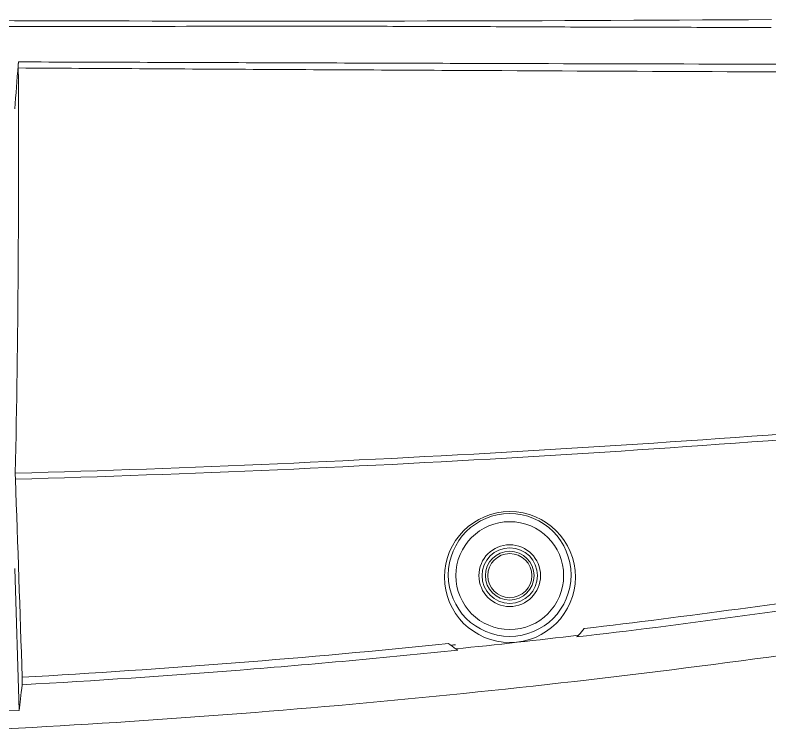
# Model space of a CAD drawing. Extents: x 9.3 to 87, y 1.1 to 68.8.
# Drawn here: x 58.856 to 61.658, y 23.818 to 26.466 of the extents above; entities that cross this region are included whole.
import ezdxf

# ---------------------------------------------------------------- set-up
doc = ezdxf.new("R2010")
doc.units = 0
doc.header["$MEASUREMENT"] = 0
doc.linetypes.add('SLD-Solid', pattern=[0])
doc.layers.add('OBJECT', color=7, linetype='CONTINUOUS')

msp = doc.modelspace()

# ---------------------------------------------------------------- linework, layer by layer
at = {"layer": 'OBJECT', "linetype": 'SLD-Solid', "lineweight": 15}
msp.add_line((58.8713, 23.8871), (58.8554, 24.4133), dxfattribs=at)
for centre, radius in [((60.6932, 24.3816), 0.2429), ((60.6924, 24.3893), 0.2279), ((60.6926, 24.3868), 0.2), ((60.6926, 24.3868), 0.1145), ((60.6926, 24.3868), 0.103), ((60.6926, 24.3868), 0.0905), ((60.6926, 24.3868), 0.0818)]:
    msp.add_circle(centre, radius, dxfattribs=at)
for centre, radius, start, end in [((59.8357, 320.1581), 293.7144, 269.293608, 270.356607), ((2.9079, 25.9328), 55.9611, 358.80607, 0.34512), ((57.113, 86.8092), 62.067, 271.610038, 275.205097), ((57.223, 84.2571), 59.5348, 271.573082, 275.320348), ((57.0317, 58.0706), 34.2988, 272.98344, 278.52454), ((60.477, 24.2288), 0.0994, 269.5806, 278.2454), ((58.6545, 23.9958), 0.2283, 356.5727, 3.6096)]:
    msp.add_arc(centre, radius, start, end, dxfattribs=at)
for points, knots in [([(56.2143, 26.4471), (56.4413, 26.4433), (56.6684, 26.4396), (57.1225, 26.4325), (57.3495, 26.4292), (57.8036, 26.4248), (58.0306, 26.4239), (58.4848, 26.4233), (58.7119, 26.4235), (59.166, 26.424), (59.3931, 26.4243), (59.7337, 26.4246), (59.8472, 26.4246), (60.0743, 26.4246), (60.1878, 26.4245), (60.4149, 26.424), (60.5284, 26.4236), (60.7555, 26.4225), (60.869, 26.4219), (61.0961, 26.4214), (61.2096, 26.4211), (61.4367, 26.4205), (61.5502, 26.4202), (61.6637, 26.4199)], [0, 0, 0, 0, 0.125, 0.125, 0.25, 0.25, 0.375, 0.375, 0.5, 0.5, 0.625, 0.625, 0.6875, 0.6875, 0.75, 0.75, 0.8125, 0.8125, 0.875, 0.875, 0.9375, 0.9375, 1, 1, 1, 1]), ([(62.4519, 26.2815), (61.8605, 26.2834), (61.2659, 26.2848), (60.3693, 26.2873), (60.0698, 26.2883), (59.4699, 26.2903), (59.1695, 26.2914), (58.8685, 26.2924)], [0, 0, 0, 0, 0.5, 0.5, 0.75, 0.75, 1, 1, 1, 1]), ([(58.868, 26.2698), (59.1684, 26.2681), (59.4682, 26.2663), (60.0668, 26.263), (60.3656, 26.2614), (61.2602, 26.2571), (61.8533, 26.2548), (62.4432, 26.2519)], [0, 0, 0, 0, 0.25, 0.25, 0.5, 0.5, 1, 1, 1, 1]), ([(58.8569, 24.7667), (58.8569, 24.7642), (58.8569, 24.761), (58.857, 24.7536), (58.8571, 24.7493), (58.8573, 24.7447)], [0, 0, 0, 0, 0.5, 0.5, 1, 1, 1, 1]), ([(60.4658, 24.1349), (60.2025, 24.1079), (59.9388, 24.084), (59.4109, 24.0424), (59.1468, 24.0247), (58.8824, 24.0101)], [0, 0, 0, 0, 0.5, 0.5, 1, 1, 1, 1]), ([(58.8825, 23.9821), (59.1525, 23.997), (59.4224, 24.0151), (59.9616, 24.0579), (60.231, 24.0825), (60.4999, 24.1105)], [0, 0, 0, 0, 0.5, 0.5, 1, 1, 1, 1])]:
    msp.add_open_spline(points, degree=3, knots=knots, dxfattribs=at)
for points in [[(58.8685, 26.2924), (58.8682, 26.288), (58.8678, 26.2835), (58.8675, 26.2791)], [(58.8685, 26.2924), (58.8682, 26.2878), (58.868, 26.2799), (58.868, 26.2698)], [(58.8675, 26.2791), (58.8632, 26.2255), (58.8591, 26.1717), (58.8553, 26.1178)], [(58.8824, 24.0101), (58.8743, 24.255), (58.866, 24.4998), (58.8573, 24.7447)], [(62.1117, 24.3452), (61.7316, 24.2871), (61.3507, 24.2355), (60.9689, 24.1904)], [(60.941, 24.1592), (61.3335, 24.2052), (61.7251, 24.2581), (62.1159, 24.3179)], [(60.9484, 24.1655), (60.9557, 24.1736), (60.9625, 24.1819), (60.9689, 24.1904)], [(60.9484, 24.1655), (60.7962, 24.1476), (60.6438, 24.1307), (60.4914, 24.115)], [(60.941, 24.1592), (60.9435, 24.1613), (60.946, 24.1634), (60.9484, 24.1655)], [(60.4658, 24.1349), (60.4739, 24.1279), (60.4825, 24.1212), (60.4914, 24.115)], [(60.4914, 24.115), (60.4942, 24.1134), (60.497, 24.1119), (60.4999, 24.1105)], [(58.8713, 23.8871), (58.8739, 23.9118), (58.8774, 23.9435), (58.8825, 23.9821)], [(58.8713, 23.8871), (58.5959, 23.8748), (58.321, 23.8663), (58.0465, 23.8616)]]:
    msp.add_open_spline(points, degree=3, dxfattribs=at)

doc.saveas('drawing.dxf')
